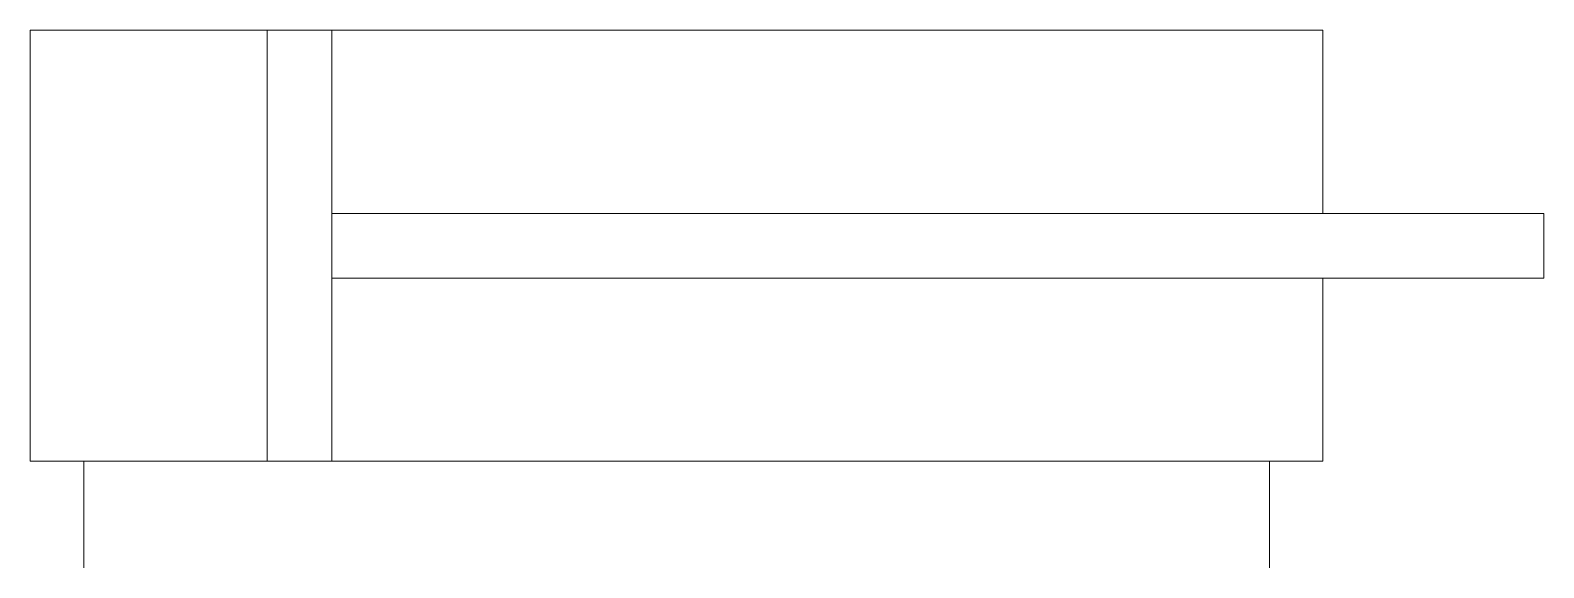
# Model space of a CAD drawing. Header units: millimetres. Extents: x -0.9 to 24.4, y 0 to 9.
import ezdxf

# ---------------------------------------------------------------- set-up
doc = ezdxf.new("R2010")
doc.units = ezdxf.units.MM
doc.layers.add('main', color=7, linetype='CONTINUOUS', lineweight=18)

msp = doc.modelspace()

# ---------------------------------------------------------------- linework, layer by layer
at = {"layer": 'main'}
for p, q in [((-0.893, 8.979), (-0.893, 1.779)), ((-0.893, 8.979), (20.707, 8.979)), ((3.067, 8.979), (3.067, 1.779)), ((4.147, 8.979), (4.147, 1.779)), ((20.707, 8.979), (20.707, 5.919)), ((4.147, 5.919), (24.397, 5.919)), ((24.397, 5.919), (24.397, 4.839)), ((4.147, 4.839), (24.397, 4.839)), ((20.707, 4.839), (20.707, 1.779)), ((20.707, 1.779), (-0.893, 1.779)), ((0, 1.779), (0, 0)), ((19.815, 1.779), (19.815, 0))]:
    msp.add_line(p, q, dxfattribs=at)

doc.saveas('drawing.dxf')
